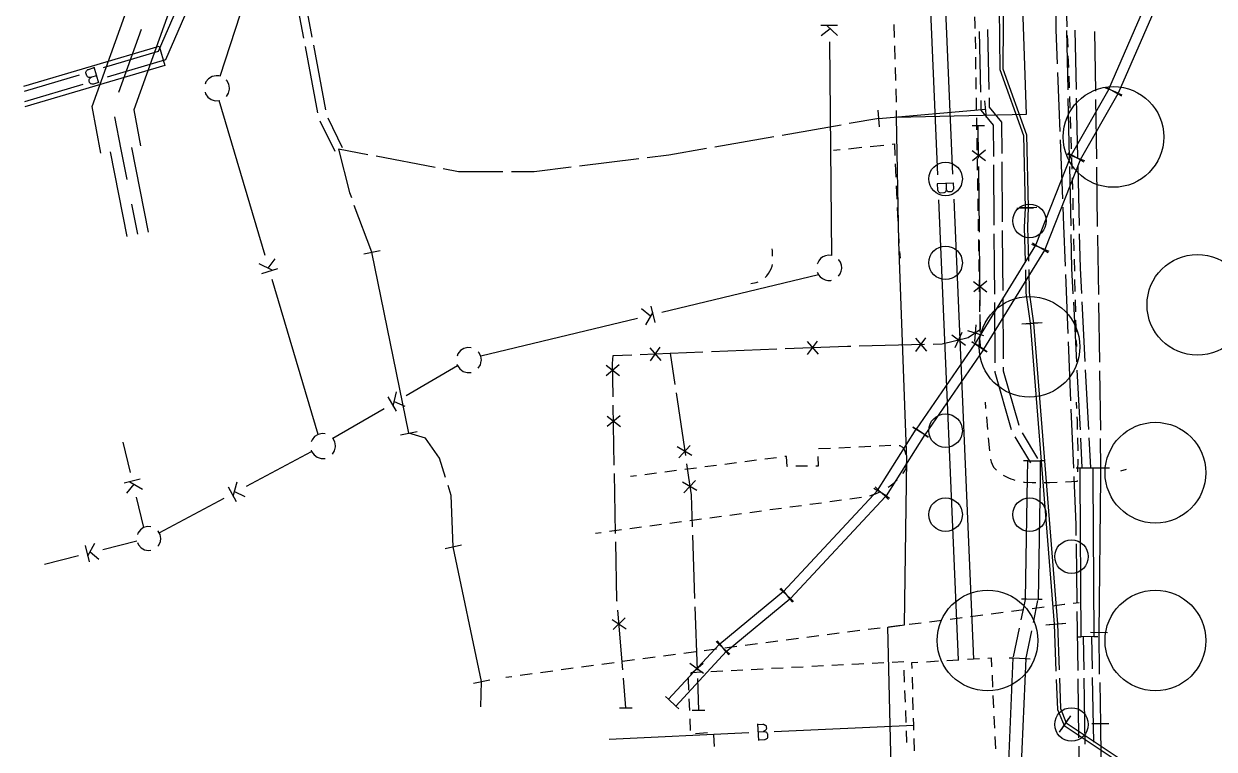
# Model space of a CAD drawing. Header units: metres. Extents: x 17721 to 17912, y 14015 to 15901.
# Drawn here: x 17726.8 to 17797.7, y 15483.8 to 15527 of the extents above; entities that cross this region are included whole.
import ezdxf

# ---------------------------------------------------------------- set-up
doc = ezdxf.new("R2010")
doc.units = ezdxf.units.M
for name, color, linetype in [('GC_CURB_EDGE', 1, 'Continuous'), ('GC_HEAT_AXIS', 30, 'Continuous'), ('GC_POWER_AXIS', 40, 'Continuous'), ('GC_RESULT_1F93603DB5', 3, 'Continuous'), ('GC_RESULT_5DD67F7FB9', 3, 'Continuous'), ('GC_SEWER_AXIS', 6, 'Continuous'), ('GC_SITE_BOUNDARY', 7, 'Continuous'), ('GC_TEST_GREEN_ZONE', 3, 'Continuous'), ('GC_WATER_AXIS', 5, 'Continuous')]:
    doc.layers.add(name, color=color, linetype=linetype)

msp = doc.modelspace()

# ---------------------------------------------------------------- linework, layer by layer
at = {"layer": 'GC_CURB_EDGE'}
for points in [[(17778.699, 15526.218), (17778.675, 15527.001)], [(17783.466, 15527.457), (17783.483, 15526.949), (17783.486, 15526.752)], [(17788.939, 15527.558), (17788.964, 15526.846)], [(17788.981, 15526.346), (17789.006, 15525.635)], [(17778.739, 15524.936), (17778.715, 15525.718)], [(17783.494, 15526.252), (17783.506, 15525.546)], [(17783.514, 15525.046), (17783.525, 15524.34)], [(17789.023, 15525.135), (17789.048, 15524.424)], [(17778.779, 15523.654), (17778.754, 15524.436)], [(17783.533, 15523.84), (17783.545, 15523.134)], [(17789.065, 15523.924), (17789.09, 15523.212)], [(17778.819, 15522.371), (17778.794, 15523.154)], [(17783.553, 15522.634), (17783.564, 15521.928)], [(17789.108, 15522.713), (17789.132, 15522.001)], [(17778.815, 15521.48), (17778.818, 15521.871)], [(17783.572, 15521.428), (17783.584, 15520.722)], [(17789.15, 15521.501), (17789.174, 15520.79)], [(17783.592, 15520.223), (17783.603, 15519.517)], [(17789.192, 15520.29), (17789.217, 15519.578)], [(17775.052, 15519.504), (17775.453, 15519.545)], [(17775.951, 15519.596), (17776.755, 15519.678)], [(17777.252, 15519.729), (17778.056, 15519.811)], [(17778.553, 15519.862), (17778.683, 15519.875), (17778.713, 15519.198)], [(17778.735, 15518.699), (17778.771, 15517.892)], [(17783.612, 15519.017), (17783.623, 15518.311)], [(17789.234, 15519.079), (17789.259, 15518.367)], [(17783.631, 15517.811), (17783.643, 15517.105)], [(17789.275, 15517.867), (17789.291, 15517.155)], [(17778.793, 15517.392), (17778.829, 15516.585)], [(17783.651, 15516.605), (17783.662, 15515.899)], [(17789.303, 15516.655), (17789.32, 15515.944)], [(17778.851, 15516.086), (17778.887, 15515.278)], [(17783.67, 15515.399), (17783.682, 15514.693)], [(17789.332, 15515.444), (17789.348, 15514.732)], [(17778.909, 15514.779), (17778.942, 15514.041), (17778.948, 15513.972)], [(17789.36, 15514.232), (17789.377, 15513.52)], [(17771.433, 15513.189), (17771.416, 15513.504), (17771.407, 15513.636)], [(17783.69, 15514.193), (17783.701, 15513.487)], [(17778.995, 15513.474), (17779.033, 15513.072)], [(17783.709, 15512.987), (17783.721, 15512.282)], [(17789.389, 15513.02), (17789.405, 15512.308)], [(17770.981, 15511.931), (17771.081, 15512.028), (17771.185, 15512.153), (17771.275, 15512.29), (17771.351, 15512.437), (17771.41, 15512.59), (17771.427, 15512.69)], [(17770.126, 15511.573), (17770.445, 15511.617), (17770.563, 15511.662)], [(17783.729, 15511.782), (17783.74, 15511.076)], [(17789.417, 15511.809), (17789.434, 15511.097)], [(17783.748, 15510.576), (17783.76, 15509.87)], [(17789.446, 15510.597), (17789.463, 15509.885)], [(17783.768, 15509.37), (17783.778, 15508.746), (17783.779, 15508.664)], [(17789.474, 15509.385), (17789.484, 15508.973), (17789.496, 15508.673)], [(17783.782, 15508.164), (17783.785, 15507.811)], [(17789.516, 15508.174), (17789.531, 15507.818)], [(17784.086, 15504.495), (17784.116, 15504.162), (17784.12, 15504.116)], [(17789.553, 15504.121), (17789.535, 15504.502)], [(17784.165, 15503.618), (17784.234, 15502.859)], [(17789.598, 15502.86), (17789.587, 15503.412), (17789.577, 15503.622)], [(17784.279, 15502.361), (17784.348, 15501.602)], [(17789.622, 15501.598), (17789.607, 15502.36)], [(17774.876, 15501.739), (17774.174, 15501.706)], [(17776.077, 15501.794), (17775.375, 15501.762)], [(17777.279, 15501.849), (17776.577, 15501.817)], [(17778.48, 15501.905), (17777.778, 15501.872)], [(17779.373, 15501.375), (17779.367, 15501.409), (17779.353, 15501.473), (17779.33, 15501.563), (17779.315, 15501.61), (17779.293, 15501.655), (17779.266, 15501.698), (17779.234, 15501.739), (17779.199, 15501.777), (17779.159, 15501.811), (17779.117, 15501.841), (17779.072, 15501.866), (17779.026, 15501.887), (17778.978, 15501.902)], [(17769.287, 15500.879), (17768.59, 15500.788)], [(17770.48, 15501.033), (17769.783, 15500.943)], [(17771.673, 15501.188), (17770.976, 15501.098)], [(17772.311, 15500.669), (17772.304, 15500.669), (17772.266, 15501.265), (17772.169, 15501.252)], [(17774.132, 15501.257), (17774.147, 15500.687), (17774.014, 15500.686)], [(17779.183, 15500.238), (17779.26, 15500.338), (17779.369, 15500.496), (17779.381, 15500.56), (17779.391, 15500.625), (17779.399, 15500.69), (17779.406, 15500.755), (17779.41, 15500.821), (17779.412, 15500.878)], [(17784.419, 15501.107), (17784.455, 15500.938), (17784.501, 15500.793), (17784.592, 15500.617), (17784.689, 15500.521), (17784.765, 15500.452)], [(17789.603, 15500.336), (17789.628, 15501.098)], [(17763.323, 15500.105), (17762.974, 15500.059)], [(17764.516, 15500.259), (17763.819, 15500.169)], [(17765.709, 15500.414), (17765.012, 15500.324)], [(17766.901, 15500.569), (17766.204, 15500.479)], [(17768.094, 15500.724), (17767.397, 15500.633)], [(17773.514, 15500.681), (17772.811, 15500.674)], [(17785.166, 15500.155), (17785.242, 15500.109), (17785.365, 15500.042), (17785.491, 15499.981), (17785.62, 15499.926), (17785.75, 15499.878), (17785.86, 15499.843)], [(17792.486, 15500.489), (17792.15, 15500.388)], [(17778.306, 15499.422), (17778.43, 15499.509), (17778.587, 15499.63), (17778.737, 15499.758), (17778.85, 15499.866)], [(17786.348, 15499.742), (17786.422, 15499.733), (17786.881, 15499.714), (17787.11, 15499.712)], [(17787.61, 15499.708), (17787.919, 15499.706), (17788.372, 15499.721)], [(17788.871, 15499.741), (17789.586, 15499.791), (17789.587, 15499.837)], [(17774.839, 15498.573), (17775.536, 15498.667)], [(17776.031, 15498.734), (17776.728, 15498.828)], [(17777.219, 15498.919), (17777.383, 15498.969), (17777.567, 15499.035), (17777.748, 15499.111), (17777.873, 15499.172)], [(17770.071, 15497.931), (17770.768, 15498.024)], [(17771.263, 15498.091), (17771.96, 15498.185)], [(17772.455, 15498.252), (17773.152, 15498.346)], [(17773.647, 15498.413), (17774.344, 15498.506)], [(17764.111, 15497.127), (17764.807, 15497.221)], [(17765.303, 15497.288), (17765.999, 15497.382)], [(17766.495, 15497.449), (17767.191, 15497.542)], [(17767.687, 15497.609), (17768.384, 15497.703)], [(17768.879, 15497.77), (17769.576, 15497.864)], [(17760.883, 15496.692), (17761.231, 15496.739)], [(17761.727, 15496.806), (17762.423, 15496.9)], [(17762.919, 15496.967), (17763.615, 15497.06)], [(17787.607, 15492.279), (17786.884, 15492.184)], [(17788.827, 15492.439), (17788.804, 15492.437), (17788.103, 15492.345)], [(17789.687, 15492.53), (17789.324, 15492.492)], [(17782.73, 15491.637), (17782.005, 15491.547)], [(17783.949, 15491.797), (17783.226, 15491.701)], [(17785.169, 15491.958), (17784.445, 15491.862)], [(17786.388, 15492.118), (17785.664, 15492.023)], [(17776.626, 15490.883), (17775.902, 15490.793)], [(17777.847, 15491.033), (17777.123, 15490.944)], [(17779.068, 15491.184), (17778.343, 15491.095)], [(17780.288, 15491.335), (17779.564, 15491.246)], [(17781.509, 15491.486), (17780.785, 15491.397)], [(17771.746, 15490.259), (17771.023, 15490.164)], [(17772.966, 15490.419), (17772.242, 15490.324)], [(17774.185, 15490.578), (17773.462, 15490.483)], [(17775.406, 15490.732), (17774.681, 15490.642)], [(17765.649, 15489.461), (17764.925, 15489.366)], [(17766.868, 15489.621), (17766.144, 15489.526)], [(17768.088, 15489.78), (17767.364, 15489.686)], [(17769.307, 15489.94), (17768.583, 15489.845)], [(17770.527, 15490.099), (17769.803, 15490.005)], [(17760.773, 15488.806), (17760.05, 15488.706)], [(17761.991, 15488.974), (17761.268, 15488.874)], [(17763.21, 15489.141), (17762.487, 15489.042)], [(17764.429, 15489.302), (17763.705, 15489.207)], [(17773.261, 15488.717), (17772.56, 15488.68)], [(17774.46, 15488.78), (17773.76, 15488.743)], [(17775.66, 15488.843), (17774.959, 15488.806)], [(17776.859, 15488.906), (17776.574, 15488.891), (17776.159, 15488.869)], [(17778.059, 15488.969), (17777.358, 15488.932)], [(17779.247, 15489.02), (17779.247, 15489.031), (17778.558, 15488.995)], [(17755.899, 15488.136), (17755.537, 15488.086)], [(17757.117, 15488.303), (17756.394, 15488.204)], [(17758.336, 15488.471), (17757.613, 15488.371)], [(17759.554, 15488.638), (17758.831, 15488.539)], [(17766.404, 15488.029), (17766.432, 15487.329)], [(17767.263, 15488.403), (17766.563, 15488.366)], [(17768.463, 15488.466), (17767.762, 15488.429)], [(17769.662, 15488.528), (17768.962, 15488.492)], [(17770.862, 15488.591), (17770.161, 15488.555)], [(17772.061, 15488.654), (17771.361, 15488.618)], [(17779.293, 15487.82), (17779.267, 15488.52)], [(17779.34, 15486.619), (17779.313, 15487.32)], [(17766.452, 15486.829), (17766.48, 15486.128)], [(17779.386, 15485.419), (17779.359, 15486.12)], [(17766.5, 15485.629), (17766.527, 15484.928)], [(17766.845, 15484.759), (17767.545, 15484.805)], [(17767.909, 15484.684), (17767.951, 15483.985)], [(17779.432, 15484.219), (17779.405, 15484.919)]]:
    msp.add_lwpolyline(points, dxfattribs=at)
at = {"layer": 'GC_HEAT_AXIS'}
for points in [[(17731.43, 15519.32), (17730.911, 15522.109), (17737.576, 15540.716), (17737.391, 15549.574), (17735.477, 15567.503), (17737.863, 15567.757), (17739.789, 15549.726), (17739.984, 15540.324), (17733.389, 15521.911), (17733.79, 15519.76)], [(17733.826, 15526.688), (17732.481, 15522.934)], [(17732.245, 15521.5), (17732.61, 15519.54), (17732.962, 15517.756)], [(17731.972, 15519.414), (17732.968, 15514.374)], [(17733.248, 15519.666), (17734.243, 15514.626)], [(17733.253, 15516.284), (17733.605, 15514.5)]]:
    msp.add_lwpolyline(points, dxfattribs=at)
at = {"layer": 'GC_POWER_AXIS'}
for points in [[(17785.147, 15546.702), (17785.11, 15544.93), (17785.06, 15540.45), (17784.92, 15527.97), (17784.96, 15524.31), (17786.38, 15520.38), (17786.47, 15516.06), (17786.42, 15514.93), (17786.473, 15512.871)], [(17785.347, 15546.703), (17785.31, 15544.93), (17785.26, 15540.45), (17785.15, 15524.35), (17786.56, 15520.43), (17786.66, 15516.1), (17786.62, 15514.93), (17786.672, 15512.896)], [(17743.161, 15530.062), (17742.862, 15529.536), (17743.496, 15526.18)], [(17743.712, 15530.018), (17743.388, 15529.448), (17743.992, 15526.248)], [(17788.402, 15524.643), (17788.325, 15526.667), (17788.312, 15528.158)], [(17783.74, 15526.571), (17783.817, 15522.972)], [(17784.237, 15526.704), (17784.314, 15523.127)], [(17789.031, 15523.093), (17788.954, 15526.644)], [(17789.53, 15523.113), (17789.454, 15526.663)], [(17790.604, 15526.571), (17790.655, 15523.031)], [(17743.589, 15525.689), (17744.335, 15521.739)], [(17744.085, 15525.757), (17744.812, 15521.912)], [(17788.556, 15520.629), (17788.422, 15524.143)], [(17791.225, 15523.236), (17791.454, 15523.136)], [(17791.251, 15523.288), (17791.468, 15523.164)], [(17791.99, 15522.868), (17792.207, 15522.744)], [(17792.004, 15522.896), (17792.233, 15522.796)], [(17783.828, 15522.472), (17783.84, 15521.899), (17784.571, 15520.99), (17784.583, 15519.131)], [(17784.166, 15521.453), (17784.08, 15522.449)], [(17784.324, 15522.627), (17784.336, 15522.079), (17785.069, 15521.168), (17785.082, 15519.307)], [(17789.118, 15519.042), (17789.041, 15522.593)], [(17789.617, 15519.063), (17789.541, 15522.613)], [(17790.662, 15522.531), (17790.713, 15518.991)], [(17744.941, 15521.433), (17745.8, 15519.675)], [(17777.759, 15521.398), (17776.001, 15521.09)], [(17777.802, 15520.9), (17777.716, 15521.896)], [(17777.759, 15521.398), (17784.123, 15521.951)], [(17744.468, 15521.261), (17745.35, 15519.455)], [(17775.508, 15521.004), (17771.992, 15520.387)], [(17783.309, 15520.969), (17784.059, 15520.969)], [(17783.704, 15519.03), (17783.684, 15520.981)], [(17771.499, 15520.301), (17767.983, 15519.685)], [(17788.709, 15516.615), (17788.575, 15520.129)], [(17747.329, 15519.235), (17745.575, 15519.565), (17746.231, 15516.988), (17746.344, 15516.686)], [(17767.49, 15519.599), (17765.254, 15519.207), (17763.964, 15519.048)], [(17783.323, 15519.497), (17784.113, 15518.883)], [(17783.332, 15518.897), (17784.104, 15519.533)], [(17788.984, 15519.287), (17789.216, 15519.195)], [(17789.017, 15519.357), (17789.234, 15519.233)], [(17751.329, 15518.481), (17747.821, 15519.142)], [(17759.428, 15518.49), (17757.239, 15518.22), (17755.875, 15518.22)], [(17763.468, 15518.987), (17759.924, 15518.551)], [(17783.749, 15514.627), (17783.709, 15518.53)], [(17784.587, 15518.631), (17784.611, 15515.031)], [(17785.086, 15518.807), (17785.11, 15515.229)], [(17789.205, 15514.991), (17789.129, 15518.542)], [(17789.705, 15515.013), (17789.628, 15518.564)], [(17789.756, 15518.937), (17789.973, 15518.813)], [(17789.774, 15518.975), (17790.007, 15518.883)], [(17790.72, 15518.491), (17790.771, 15514.951)], [(17755.375, 15518.22), (17752.717, 15518.22), (17751.82, 15518.389)], [(17751.952, 15500.011), (17751.584, 15501.157), (17750.752, 15502.346), (17749.768, 15502.639), (17747.567, 15513.426), (17746.52, 15516.218)], [(17785.97, 15516.05), (17786.97, 15516.07)], [(17786.16, 15516.088), (17787.16, 15516.112)], [(17788.87, 15512.602), (17788.771, 15515.016), (17788.729, 15516.116)], [(17784.615, 15514.531), (17784.628, 15512.625), (17784.64, 15510.932)], [(17785.114, 15514.729), (17785.128, 15512.629), (17785.138, 15511.151)], [(17789.341, 15510.942), (17789.263, 15512.452), (17789.216, 15514.491)], [(17789.841, 15510.965), (17789.763, 15512.471), (17789.716, 15514.514)], [(17790.779, 15514.451), (17790.78, 15514.355), (17790.832, 15510.911)], [(17747.077, 15513.326), (17748.057, 15513.526)], [(17783.794, 15510.224), (17783.773, 15512.303), (17783.754, 15514.127)], [(17786.861, 15513.902), (17787.093, 15513.81)], [(17786.904, 15513.988), (17787.117, 15513.857)], [(17787.628, 15513.543), (17787.841, 15513.412)], [(17787.651, 15513.59), (17787.884, 15513.498)], [(17786.485, 15512.371), (17786.52, 15511.01), (17786.78, 15509.2), (17788.2, 15491.27), (17788.305, 15488.463)], [(17786.685, 15512.396), (17786.72, 15511.02), (17786.98, 15509.21), (17788.4, 15491.28), (17788.497, 15488.557)], [(17789.036, 15508.588), (17788.891, 15512.102)], [(17783.403, 15511.687), (17784.192, 15511.073)], [(17783.411, 15511.087), (17784.184, 15511.723)], [(17784.643, 15510.432), (17784.668, 15506.833)], [(17785.141, 15510.651), (17785.166, 15507.073)], [(17789.551, 15506.896), (17789.367, 15510.443)], [(17790.05, 15506.92), (17789.867, 15510.466)], [(17790.839, 15510.411), (17790.893, 15506.871)], [(17780.987, 15507.955), (17781.529, 15507.968), (17783.08, 15508.351), (17783.808, 15508.834), (17783.799, 15509.724)], [(17782.698, 15508.644), (17782.282, 15507.735)], [(17783.039, 15508.773), (17783.993, 15508.471)], [(17783.538, 15509.106), (17783.453, 15508.11)], [(17786.282, 15509.161), (17787.278, 15509.239)], [(17786.482, 15509.171), (17787.478, 15509.249)], [(17773.49, 15508.11), (17774.148, 15507.357)], [(17774.09, 15508.136), (17773.499, 15507.329)], [(17776.585, 15507.848), (17780.487, 15507.943)], [(17780.547, 15508.32), (17779.944, 15507.522)], [(17779.947, 15508.304), (17780.594, 15507.54)], [(17782.116, 15508.498), (17782.912, 15507.892)], [(17783.275, 15508.091), (17783.488, 15507.96)], [(17783.29, 15508.115), (17783.496, 15507.973)], [(17789.201, 15504.575), (17789.056, 15508.089)], [(17761.928, 15504.82), (17761.907, 15505.9), (17761.89, 15506.791), (17761.944, 15507.278), (17763.053, 15507.322)], [(17763.552, 15507.342), (17765.336, 15507.413)], [(17764.122, 15507.739), (17764.78, 15506.985)], [(17764.721, 15507.765), (17764.131, 15506.957)], [(17765.336, 15507.413), (17767.286, 15507.49)], [(17765.336, 15507.413), (17765.611, 15505.546)], [(17767.786, 15507.51), (17771.686, 15507.664)], [(17772.185, 15507.684), (17775.899, 15507.831), (17776.086, 15507.836)], [(17783.99, 15507.633), (17784.196, 15507.491)], [(17783.999, 15507.646), (17784.212, 15507.515)], [(17761.516, 15506.692), (17762.31, 15506.085)], [(17761.529, 15506.092), (17762.296, 15506.735)], [(17785.169, 15506.573), (17785.171, 15506.363), (17786.097, 15503.124)], [(17784.671, 15506.333), (17784.671, 15506.291), (17785.649, 15502.87)], [(17789.761, 15502.849), (17789.577, 15506.396)], [(17790.26, 15502.874), (17790.076, 15506.42)], [(17790.9, 15506.371), (17790.954, 15502.831)], [(17765.684, 15505.051), (17766.235, 15501.317)], [(17762.005, 15500.75), (17761.937, 15504.32)], [(17761.574, 15503.656), (17762.369, 15503.049)], [(17761.587, 15503.056), (17762.354, 15503.699)], [(17789.367, 15500.562), (17789.222, 15504.075)], [(17779.781, 15503.015), (17779.992, 15502.881)], [(17779.792, 15503.032), (17779.998, 15502.89)], [(17749.278, 15502.539), (17750.258, 15502.739)], [(17780.492, 15502.55), (17780.698, 15502.408)], [(17780.499, 15502.56), (17780.71, 15502.426)], [(17785.861, 15502.422), (17786.787, 15500.878)], [(17786.295, 15502.67), (17787.215, 15501.136)], [(17789.878, 15500.576), (17789.786, 15502.35)], [(17790.378, 15500.602), (17790.286, 15502.375)], [(17790.91, 15488.298), (17790.874, 15490.762), (17790.981, 15500), (17790.988, 15500.561), (17790.961, 15502.331)], [(17766.614, 15501.324), (17765.749, 15501.825)], [(17766.524, 15501.918), (17765.845, 15501.183)], [(17766.308, 15500.823), (17766.429, 15500), (17766.58, 15498.977), (17766.644, 15497.069)], [(17786.626, 15501.007), (17786.376, 15501.007)], [(17787.626, 15501.007), (17787.376, 15501.007)], [(17762.083, 15496.68), (17762.015, 15500.25)], [(17789.519, 15496.548), (17789.51, 15497.2), (17789.39, 15500), (17789.388, 15500.062)], [(17789.503, 15500.589), (17789.753, 15500.589)], [(17791.488, 15500.555), (17790.488, 15500.567)], [(17790.503, 15500.589), (17790.753, 15500.589)], [(17754.052, 15486.348), (17754.101, 15487.852), (17752.414, 15495.885), (17752.297, 15498.937), (17752.105, 15499.535)], [(17766.922, 15499.236), (17766.056, 15499.737)], [(17766.832, 15499.83), (17766.153, 15499.095)], [(17777.47, 15499.368), (17777.681, 15499.234)], [(17777.532, 15499.448), (17777.715, 15499.278)], [(17778.154, 15498.869), (17778.337, 15498.698)], [(17778.188, 15498.913), (17778.399, 15498.779)], [(17766.661, 15496.57), (17766.788, 15492.797)], [(17751.925, 15495.782), (17752.903, 15495.988)], [(17762.166, 15492.61), (17762.16, 15492.687), (17762.093, 15496.18)], [(17789.572, 15492.532), (17789.525, 15496.048)], [(17771.871, 15493.371), (17772.054, 15493.201)], [(17771.923, 15493.42), (17772.082, 15493.227)], [(17766.805, 15492.298), (17766.933, 15488.526)], [(17772.464, 15492.765), (17772.623, 15492.572)], [(17772.493, 15492.792), (17772.676, 15492.621)], [(17786.231, 15491.518), (17786.504, 15492.827)], [(17786.496, 15492.756), (17786.246, 15492.76)], [(17786.965, 15491.365), (17787.238, 15492.673)], [(17787.496, 15492.74), (17787.246, 15492.744)], [(17761.877, 15491.553), (17762.709, 15490.998)], [(17761.929, 15490.955), (17762.653, 15491.646)], [(17762.504, 15488.553), (17762.208, 15492.112)], [(17789.626, 15488.515), (17789.579, 15492.032)], [(17785.772, 15489.316), (17786.129, 15491.029)], [(17786.506, 15489.162), (17786.863, 15490.876)], [(17787.702, 15491.231), (17788.698, 15491.309)], [(17787.902, 15491.241), (17788.898, 15491.319)], [(17768.069, 15490.234), (17768.253, 15490.065)], [(17768.123, 15490.285), (17768.282, 15490.092)], [(17789.557, 15490.522), (17789.807, 15490.523)], [(17789.932, 15490.521), (17789.964, 15488.554)], [(17791.374, 15490.756), (17790.374, 15490.768)], [(17790.432, 15490.529), (17790.463, 15488.598)], [(17790.557, 15490.527), (17790.807, 15490.529)], [(17768.664, 15489.63), (17768.823, 15489.437)], [(17768.694, 15489.658), (17768.877, 15489.488)], [(17767.316, 15488.326), (17766.512, 15488.922)], [(17767.293, 15488.926), (17766.536, 15488.272)], [(17785.515, 15489.266), (17785.764, 15489.255)], [(17786.514, 15489.223), (17786.764, 15489.212)], [(17762.694, 15486.276), (17762.546, 15488.055)], [(17766.949, 15488.026), (17767.013, 15486.14)], [(17788.515, 15488.057), (17788.58, 15486.24), (17788.92, 15485.4), (17793.79, 15482.14), (17795.489, 15480.789)], [(17789.68, 15484.499), (17789.633, 15488.015)], [(17789.972, 15488.054), (17790.036, 15484.119)], [(17790.471, 15488.098), (17790.534, 15484.235)], [(17753.612, 15487.749), (17754.59, 15487.955)], [(17788.324, 15487.963), (17788.39, 15486.19), (17788.8, 15485.24), (17793.68, 15481.97), (17795.361, 15480.637)], [(17790.917, 15487.799), (17790.953, 15485.335), (17791.002, 15481.345)], [(17765.048, 15486.963), (17765.232, 15486.794)], [(17762.319, 15486.276), (17763.069, 15486.276)], [(17765.673, 15486.387), (17765.856, 15486.217)], [(17766.638, 15486.14), (17767.388, 15486.14)], [(17788.522, 15484.825), (17789.078, 15485.655)], [(17788.642, 15484.985), (17789.198, 15485.815)], [(17791.453, 15485.341), (17790.453, 15485.329)], [(17789.736, 15480.482), (17789.73, 15480.75), (17789.687, 15483.999)]]:
    msp.add_lwpolyline(points, dxfattribs=at)
for points in [[(17791.454, 15523.136), (17793.722, 15528.335), (17794.272, 15528.095), (17792.004, 15522.896)], [(17789.234, 15519.233), (17791.468, 15523.164), (17791.99, 15522.868), (17789.756, 15518.937)], [(17787.093, 15513.81), (17789.216, 15519.195), (17789.774, 15518.975), (17787.651, 15513.59)], [(17783.488, 15507.96), (17787.117, 15513.857), (17787.627, 15513.543), (17783.998, 15507.646)], [(17779.998, 15502.89), (17783.496, 15507.973), (17783.99, 15507.633), (17780.492, 15502.55)], [(17777.681, 15499.234), (17779.992, 15502.881), (17780.498, 15502.559), (17778.187, 15498.912)], [(17786.496, 15492.756), (17786.61, 15500.006), (17786.626, 15501.007), (17787.376, 15501.007), (17787.36, 15499.994), (17787.246, 15492.744)], [(17789.753, 15500.589), (17790.503, 15500.589), (17790.506, 15500.002), (17790.557, 15490.527), (17789.807, 15490.523), (17789.756, 15499.998)], [(17772.053, 15493.2), (17777.714, 15499.277), (17778.154, 15498.869), (17772.493, 15492.792)], [(17768.282, 15490.092), (17772.082, 15493.227), (17772.464, 15492.765), (17768.664, 15489.63)], [(17765.232, 15486.794), (17768.253, 15490.065), (17768.693, 15489.657), (17765.672, 15486.386)], [(17785.416, 15481.152), (17785.764, 15489.255), (17786.514, 15489.223), (17786.166, 15481.12)]]:
    msp.add_lwpolyline(points, close=True, dxfattribs=at)
at = {"layer": 'GC_RESULT_1F93603DB5', "true_color": 0x2c7553}
for centre in [(17791.732, 15520.294), (17796.732, 15510.294), (17786.732, 15507.794), (17794.232, 15500.294), (17784.232, 15490.294), (17794.232, 15490.294)]:
    msp.add_circle(centre, 3, dxfattribs=at)
at = {"layer": 'GC_RESULT_5DD67F7FB9', "true_color": 0x9b704a}
for centre in [(17781.732, 15517.794), (17786.732, 15515.294), (17781.732, 15512.794), (17781.732, 15502.794), (17781.732, 15497.794), (17786.732, 15497.794), (17789.232, 15495.294), (17789.232, 15485.294)]:
    msp.add_circle(centre, 1, dxfattribs=at)
at = {"layer": 'GC_SEWER_AXIS'}
for points in [[(17738.527, 15523.921), (17741.856, 15534.156)], [(17775.3, 15526.935), (17774.31, 15526.927)], [(17774.866, 15526.741), (17774.315, 15526.327)], [(17774.663, 15526.93), (17775.305, 15526.335)], [(17774.824, 15525.959), (17774.935, 15513.232)], [(17738.472, 15523.926), (17738.284, 15523.945), (17738.047, 15523.89), (17737.839, 15523.761), (17737.684, 15523.573), (17737.633, 15523.439)], [(17738.899, 15522.707), (17739.024, 15522.906), (17739.081, 15523.143), (17739.082, 15523.197), (17739.043, 15523.437), (17738.928, 15523.653), (17738.896, 15523.683)], [(17737.633, 15522.953), (17737.659, 15522.867), (17737.8, 15522.668), (17737.998, 15522.525), (17738.232, 15522.453), (17738.473, 15522.46)], [(17741.208, 15513.238), (17738.476, 15522.46)], [(17741.383, 15512.475), (17741.799, 15513.025)], [(17774.935, 15513.232), (17774.762, 15513.244), (17774.592, 15513.216), (17774.432, 15513.15), (17774.292, 15513.048), (17774.178, 15512.918), (17774.098, 15512.765), (17774.091, 15512.74)], [(17774.938, 15513.231), (17774.935, 15513.232)], [(17775.363, 15512.005), (17775.453, 15512.131), (17775.519, 15512.291), (17775.547, 15512.461), (17775.547, 15512.495), (17775.527, 15512.666), (17775.469, 15512.829), (17775.374, 15512.974), (17775.363, 15512.984)], [(17741.631, 15512.35), (17740.849, 15512.745)], [(17741.019, 15512.169), (17741.969, 15512.45)], [(17774.09, 15512.249), (17774.16, 15512.099), (17774.173, 15512.079)], [(17744.366, 15502.577), (17741.634, 15511.8)], [(17774.173, 15512.079), (17764.838, 15509.836)], [(17774.173, 15512.079), (17774.268, 15511.964), (17774.403, 15511.856), (17774.56, 15511.783), (17774.729, 15511.748), (17774.902, 15511.752), (17774.938, 15511.761)], [(17764.151, 15509.62), (17763.623, 15510.064)], [(17764.438, 15509.241), (17764.206, 15510.204)], [(17763.38, 15509.485), (17754.045, 15507.242)], [(17764.289, 15509.861), (17763.854, 15509.101)], [(17753.475, 15507.731), (17753.287, 15507.75), (17753.049, 15507.695), (17752.841, 15507.566), (17752.686, 15507.378), (17752.636, 15507.244)], [(17753.901, 15506.512), (17754.026, 15506.711), (17754.083, 15506.948), (17754.085, 15507.001), (17754.045, 15507.242), (17753.93, 15507.457), (17753.898, 15507.487)], [(17749.602, 15504.884), (17752.661, 15506.672)], [(17752.635, 15506.757), (17752.661, 15506.672), (17752.803, 15506.473), (17753.001, 15506.33), (17753.234, 15506.258), (17753.476, 15506.265)], [(17748.84, 15504.261), (17749.037, 15505.115)], [(17748.518, 15504.812), (17749.018, 15503.957)], [(17748.902, 15504.532), (17749.536, 15504.259)], [(17745.247, 15502.34), (17748.306, 15504.127)], [(17744.366, 15502.577), (17744.158, 15502.448), (17744.003, 15502.26), (17743.952, 15502.127)], [(17744.791, 15502.613), (17744.604, 15502.632), (17744.366, 15502.577)], [(17745.247, 15502.34), (17745.215, 15502.37)], [(17745.218, 15501.394), (17745.343, 15501.593), (17745.4, 15501.83), (17745.401, 15501.884), (17745.362, 15502.124), (17745.247, 15502.34)], [(17732.73, 15502.12), (17733.173, 15500.299)], [(17740.096, 15499.489), (17743.978, 15501.554)], [(17743.952, 15501.64), (17743.978, 15501.554)], [(17743.978, 15501.554), (17744.119, 15501.355), (17744.317, 15501.212), (17744.551, 15501.14), (17744.792, 15501.147)], [(17733.769, 15499.9), (17732.806, 15499.665)], [(17733.391, 15499.612), (17732.948, 15499.082)], [(17733.149, 15499.749), (17733.911, 15499.316)], [(17739.011, 15499.46), (17739.476, 15498.586)], [(17739.31, 15498.897), (17739.541, 15499.742)], [(17733.528, 15498.841), (17733.972, 15497.02)], [(17734.889, 15496.719), (17738.771, 15498.784)], [(17739.383, 15499.165), (17740.005, 15498.867)], [(17734.397, 15497.071), (17734.201, 15497.084), (17733.972, 15497.02), (17733.776, 15496.884), (17733.636, 15496.692), (17733.613, 15496.616)], [(17734.818, 15495.921), (17734.87, 15495.977), (17734.967, 15496.194), (17734.99, 15496.373), (17734.95, 15496.608), (17734.889, 15496.719)], [(17734.889, 15496.719), (17734.836, 15496.817), (17734.822, 15496.829)], [(17730.49, 15495.951), (17730.731, 15494.99)], [(17730.645, 15495.332), (17731.073, 15496.097)], [(17731.55, 15495.717), (17733.576, 15496.225)], [(17733.614, 15496.131), (17733.664, 15496.004), (17733.819, 15495.823), (17734.025, 15495.704), (17734.259, 15495.659), (17734.397, 15495.679)], [(17728.069, 15494.845), (17730.095, 15495.353)], [(17730.781, 15495.575), (17731.313, 15495.136)]]:
    msp.add_lwpolyline(points, dxfattribs=at)
at = {"layer": 'GC_SITE_BOUNDARY'}
msp.add_lwpolyline([(17778.486, 15482.776), (17778.297, 15491.089), (17779.281, 15491.222), (17779.435, 15501.052), (17778.942, 15514.041), (17778.815, 15521.48), (17786.562, 15521.647), (17786.16, 15533.246), (17785.439, 15566.737), (17784.434, 15604.118), (17783.767, 15634.502), (17781.3, 15636.482), (17779.082, 15643.235), (17778.082, 15643.202), (17778.071, 15648.803), (17778.589, 15656.689), (17778.257, 15660.716), (17782.93, 15660.948), (17780.155, 15766.17)], dxfattribs=at)
at = {"layer": 'GC_TEST_GREEN_ZONE'}
msp.add_lwpolyline([(17778.486, 15482.776), (17778.297, 15491.089), (17779.281, 15491.222), (17779.435, 15501.052), (17778.942, 15514.041), (17778.815, 15521.48), (17786.562, 15521.647), (17786.16, 15533.246), (17785.439, 15566.737), (17784.434, 15604.118), (17783.767, 15634.502), (17781.3, 15636.482), (17779.082, 15643.235), (17778.082, 15643.202), (17778.071, 15648.803), (17778.589, 15656.689), (17778.257, 15660.716), (17782.93, 15660.948), (17780.155, 15766.17)], dxfattribs=at)
at = {"layer": 'GC_WATER_AXIS'}
for points in [[(17779.669, 15557.997), (17780.083, 15545.443), (17781.254, 15518.046)], [(17780.568, 15558.028), (17780.982, 15545.477), (17782.154, 15518.083)], [(17738.431, 15533.66), (17734.84, 15525.378), (17731.564, 15524.407)], [(17738.952, 15533.354), (17735.28, 15524.882), (17731.797, 15523.85)], [(17726.836, 15523.319), (17734.89, 15525.705), (17735.23, 15524.555), (17726.889, 15522.083)], [(17730.862, 15523.852), (17730.824, 15523.844), (17730.791, 15523.838), (17730.74, 15523.839), (17730.707, 15523.846), (17730.674, 15523.856), (17730.637, 15523.878), (17730.607, 15523.907), (17730.589, 15523.934), (17730.535, 15524.117), (17730.533, 15524.136), (17730.537, 15524.164), (17730.548, 15524.199), (17730.57, 15524.235), (17730.592, 15524.26), (17730.631, 15524.293), (17730.655, 15524.31), (17730.681, 15524.32), (17731.028, 15524.423)], [(17731.302, 15523.498), (17731.019, 15524.454)], [(17730.126, 15523.981), (17726.849, 15523.01)], [(17731.292, 15523.533), (17730.986, 15523.442), (17730.956, 15523.439), (17730.902, 15523.443), (17730.849, 15523.456), (17730.827, 15523.465), (17730.806, 15523.479), (17730.785, 15523.498), (17730.764, 15523.523), (17730.756, 15523.536), (17730.723, 15523.647), (17730.722, 15523.67), (17730.726, 15523.702), (17730.734, 15523.726), (17730.745, 15523.751), (17730.766, 15523.778), (17730.794, 15523.806), (17730.821, 15523.828), (17730.862, 15523.852)], [(17731.17, 15523.943), (17730.862, 15523.852)], [(17730.359, 15523.424), (17726.876, 15522.392)], [(17782.224, 15517.545), (17781.228, 15517.502)], [(17781.774, 15517.204), (17781.772, 15517.165), (17781.77, 15517.131), (17781.757, 15517.082), (17781.741, 15517.052), (17781.724, 15517.023), (17781.693, 15516.992), (17781.659, 15516.97), (17781.628, 15516.959), (17781.437, 15516.951), (17781.418, 15516.954), (17781.392, 15516.964), (17781.361, 15516.983), (17781.332, 15517.014), (17781.312, 15517.041), (17781.289, 15517.086), (17781.279, 15517.114), (17781.276, 15517.141), (17781.26, 15517.503)], [(17781.76, 15517.525), (17781.774, 15517.204)], [(17782.188, 15517.543), (17782.201, 15517.224), (17782.197, 15517.194), (17782.18, 15517.143), (17782.154, 15517.095), (17782.14, 15517.076), (17782.122, 15517.059), (17782.099, 15517.043), (17782.069, 15517.028), (17782.055, 15517.024), (17781.939, 15517.019), (17781.916, 15517.024), (17781.886, 15517.035), (17781.865, 15517.049), (17781.844, 15517.065), (17781.822, 15517.092), (17781.802, 15517.127), (17781.787, 15517.158), (17781.774, 15517.204)], [(17781.318, 15516.548), (17782.49, 15489.152)], [(17782.218, 15516.584), (17783.389, 15489.19)], [(17779.739, 15488.619), (17779.729, 15488.981), (17780.09, 15489.002)], [(17780.589, 15489.032), (17781.312, 15489.075)], [(17781.811, 15489.104), (17782.533, 15489.147)], [(17783.032, 15489.176), (17783.754, 15489.219)], [(17784.253, 15489.248), (17784.45, 15489.26), (17784.475, 15488.734)], [(17779.774, 15487.397), (17779.754, 15488.12)], [(17784.499, 15488.235), (17784.533, 15487.512)], [(17779.809, 15486.174), (17779.788, 15486.897)], [(17784.556, 15487.013), (17784.591, 15486.29)], [(17770.537, 15485.328), (17770.582, 15484.331)], [(17770.538, 15485.291), (17770.857, 15485.306), (17770.887, 15485.302), (17770.938, 15485.285), (17770.986, 15485.259), (17771.005, 15485.245), (17771.023, 15485.228), (17771.039, 15485.204), (17771.053, 15485.175), (17771.058, 15485.16), (17771.063, 15485.044), (17771.058, 15485.022), (17771.047, 15484.991), (17771.033, 15484.97), (17771.017, 15484.949), (17770.99, 15484.927), (17770.955, 15484.907), (17770.924, 15484.892), (17770.879, 15484.879)], [(17771.516, 15484.875), (17779.835, 15485.254)], [(17779.843, 15484.951), (17779.835, 15485.254), (17779.823, 15485.674)], [(17784.614, 15485.791), (17784.649, 15485.068)], [(17761.7, 15484.427), (17770.018, 15484.806)], [(17770.558, 15484.864), (17770.879, 15484.879)], [(17770.879, 15484.879), (17770.917, 15484.877), (17770.951, 15484.875), (17771, 15484.862), (17771.031, 15484.847), (17771.06, 15484.829), (17771.091, 15484.799), (17771.113, 15484.764), (17771.124, 15484.733), (17771.133, 15484.543), (17771.13, 15484.524), (17771.12, 15484.497), (17771.101, 15484.467), (17771.07, 15484.437), (17771.043, 15484.417), (17770.997, 15484.395), (17770.97, 15484.384), (17770.942, 15484.381), (17770.581, 15484.364)], [(17779.878, 15483.728), (17779.857, 15484.451)], [(17784.672, 15484.569), (17784.706, 15483.846)]]:
    msp.add_lwpolyline(points, dxfattribs=at)

doc.saveas('drawing.dxf')
